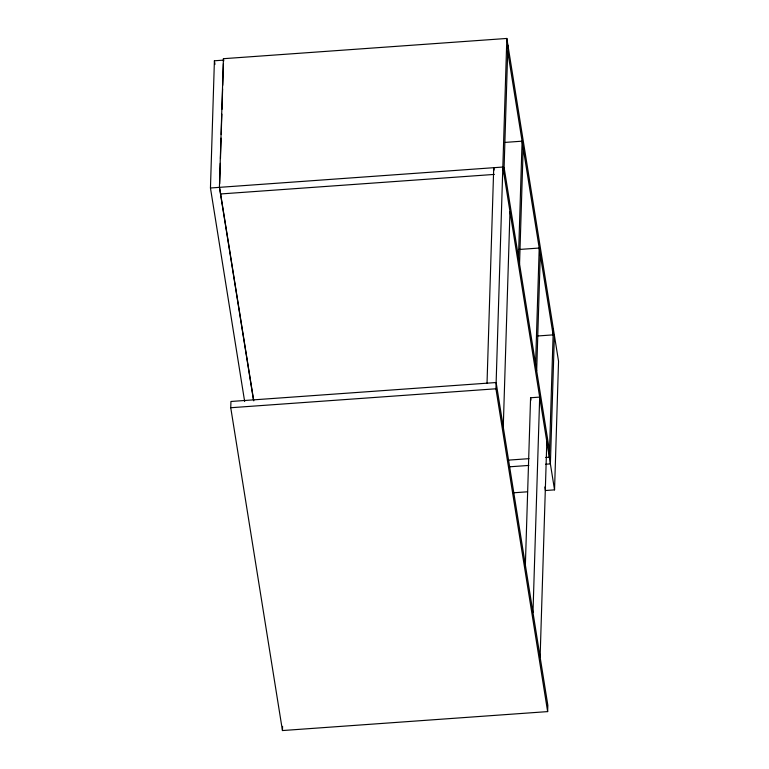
<?xml version="1.0" encoding="UTF-8"?>
<svg xmlns="http://www.w3.org/2000/svg" width="769" height="769" viewBox="0 0 769 769"><rect width="100%" height="100%" fill="white"/><g stroke="black" fill="none" stroke-linecap="round" stroke-linejoin="round"><path stroke-width="1.15" d="M244.657 401.505L210.456 187.992L214.407 60.78L223.519 60.126M544.865 486.969L545.432 490.516L554.545 489.863L558.544 361.267L506.838 38.45L223.423 58.694L219.425 187.29L253.549 400.361M219.674 183.733L220.309 163.336M220.463 158.539L221.097 138.132M221.203 134.537L221.837 114.129M221.991 109.333L222.626 88.935M222.741 85.33L223.404 63.731M230.748 407.733L230.94 401.476L496.13 382.529L547.845 705.356L547.643 711.604L282.454 730.55L230.748 407.733L495.938 388.787L506.838 38.45M282.454 730.55L282.579 726.378M487.027 383.183L493.727 167.7L494.102 170.045M503.906 173.727L507.905 45.131M503.262 427.064L509.972 211.571M518.489 257.269L522.093 141.179L505.358 142.38M519.556 263.94L523.17 147.859M525.323 566.551L530.581 397.756L539.684 397.102L532.984 612.585M535.599 364.131L539.213 248.041L518.883 249.492M536.675 370.812L540.28 254.722M540.117 657.111L546.817 441.627M553.315 328.613L549.316 457.209L545.73 457.468M554.382 335.294L550.383 463.89L545.606 464.236M210.456 187.992L502.839 167.046L554.545 489.863M220.492 193.971L494.342 174.409M537.579 335.986L553.122 334.871L507.713 51.388M507.463 460.198L528.985 458.66M509.059 466.841L528.861 465.428M513.221 492.814L527.544 491.795M504.099 167.469L549.508 450.951M530.581 397.756L530.956 400.091M495.938 388.787L547.643 711.604M223.423 58.694L223.779 60.924M214.407 60.78L214.984 64.336M219.751 188.52L253.76 400.851"/></g></svg>
